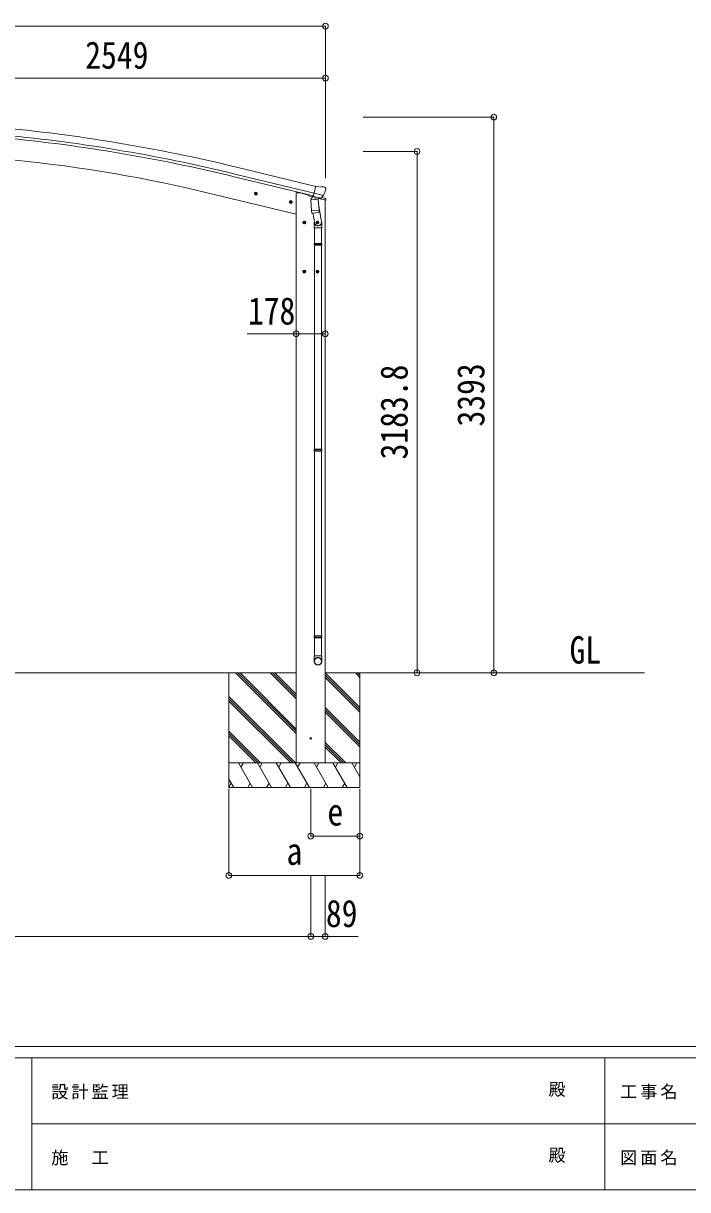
# Model space of a CAD drawing. Units: millimetres at full size. Extents: x -9783 to 9892, y -6828 to 6752.
# Drawn here: x -4022 to 36, y -6828 to 293 of the extents above; entities that cross this region are included whole.
import ezdxf
from ezdxf.enums import TextEntityAlignment as Align

# ---------------------------------------------------------------- set-up
doc = ezdxf.new("R2010")
doc.units = ezdxf.units.MM
doc.header["$LTSCALE"] = 35
doc.header["$PDMODE"] = 32
doc.header["$PDSIZE"] = 35
for name, color, linetype, lineweight in [('0-0_0', 7, 'Continuous', 9), ('0-1_本体', 4, 'Continuous', 9), ('0-2_部品', 7, 'Continuous', 9), ('0-A_寸法', 6, 'Continuous', 9), ('F-0_240', 7, 'Continuous', 9)]:
    doc.layers.add(name, color=color, linetype=linetype, lineweight=lineweight)
doc.styles.add('ＭＳ ゴシック', font='')
doc.styles.get('ＭＳ ゴシック').set_extended_font_data('MS Gothic')

msp = doc.modelspace()

# ---------------------------------------------------------------- linework, layer by layer
at = {"layer": '0-0_0', "color": 6}
for p, q in [((-1148.14, -3672.74), (-1148.14, -279.74)), ((-1617.15, -488.94), (-1617.15, -3672.74))]:
    msp.add_line(p, q, dxfattribs=at)
at = {"layer": '0-0_0'}
for p, q in [((-2354.42, -3672.78), (-4940.87, -3672.78)), ((-2766.42, -3672.74), (-2766.42, -4372.73)), ((-2355.42, -4043.75), (-2726.43, -3672.74)), ((-2355.42, -4029.6), (-2712.29, -3672.74)), ((-2355.42, -4015.46), (-2698.15, -3672.74)), ((-2355.42, -3831.62), (-2514.3, -3672.74)), ((-2355.42, -3817.47), (-2500.16, -3672.74)), ((-2355.42, -3803.33), (-2486.02, -3672.74)), ((-1966.42, -3883.96), (-2177.42, -3672.97)), ((-1966.42, -3898.1), (-2177.42, -3687.11)), ((-1966.42, -3912.25), (-2177.42, -3701.25)), ((-226.77, -3672.78), (-2176.42, -3672.78)), ((-1966.42, -3700.12), (-1993.8, -3672.74)), ((-1966.42, -3685.97), (-1979.66, -3672.74)), ((-1966.42, -3672.78), (-1966.42, -4372.73)), ((-2360.28, -4222.74), (-2766.42, -3816.6)), ((-2374.42, -4222.74), (-2766.42, -3830.74)), ((-2388.56, -4222.74), (-2766.42, -3844.88)), ((-1966.42, -4096.09), (-2177.42, -3885.1)), ((-1966.42, -4110.24), (-2177.42, -3899.24)), ((-1966.42, -4124.38), (-2177.42, -3913.38)), ((-2572.41, -4222.74), (-2766.42, -4028.73)), ((-2586.55, -4222.74), (-2766.42, -4042.87)), ((-2600.7, -4222.74), (-2766.42, -4057.01)), ((-2051.91, -4222.74), (-2177.42, -4097.23)), ((-2066.05, -4222.74), (-2177.42, -4111.37)), ((-2080.2, -4222.74), (-2177.42, -4125.51)), ((-2766.42, -4222.74), (-1966.42, -4222.74)), ((-2621.04, -4372.73), (-2707.64, -4222.74)), ((-2692.64, -4248.72), (-2677.64, -4222.73)), ((-2505.57, -4372.73), (-2592.17, -4222.74)), ((-2562.17, -4222.74), (-2577.17, -4248.72)), ((-2390.1, -4372.73), (-2476.7, -4222.74)), ((-2461.7, -4248.72), (-2446.7, -4222.73)), ((-2274.63, -4372.73), (-2361.23, -4222.74)), ((-2355.42, -4222.74), (-2177.42, -4222.74)), ((-2346.23, -4248.72), (-2331.23, -4222.73)), ((-2159.16, -4372.73), (-2245.76, -4222.74)), ((-2230.76, -4248.72), (-2215.76, -4222.73)), ((-2043.69, -4372.73), (-2130.29, -4222.73)), ((-2115.29, -4248.72), (-2100.29, -4222.74)), ((-1966.42, -4306.57), (-2014.82, -4222.73)), ((-1999.82, -4248.72), (-1984.82, -4222.73)), ((-2736.51, -4372.73), (-2766.42, -4320.92)), ((-2751.51, -4346.76), (-2766.42, -4372.59)), ((-1966.42, -4372.73), (-2766.42, -4372.73)), ((-2636.04, -4346.76), (-2651.04, -4372.73)), ((-2520.57, -4346.76), (-2535.56, -4372.73)), ((-2405.1, -4346.76), (-2420.1, -4372.73)), ((-2289.63, -4346.75), (-2304.63, -4372.73)), ((-2174.16, -4346.75), (-2189.16, -4372.73)), ((-2058.69, -4346.76), (-2073.68, -4372.73))]:
    msp.add_line(p, q, dxfattribs=at)
msp.add_circle((-2266.42, -4072.74), 5, dxfattribs=at)
at = {"layer": '0-1_本体'}
for p, q in [((-2245.97, -744.55), (-2728.97, -627.04)), ((-2235.89, -702.59), (-2718.77, -585.11)), ((-2249.9, -760.93), (-2732.95, -643.41)), ((-2942.58, -731.54), (-2354.42, -872.75)), ((-2355.42, -742.74), (-2331.42, -742.74)), ((-2355.42, -742.74), (-2355.42, -4222.74)), ((-2279.41, -755.22), (-2331.42, -742.74)), ((-2177.42, -4222.74), (-2177.42, -786.18))]:
    msp.add_line(p, q, dxfattribs=at)
at = {"layer": '0-1_本体', "color": 6}
msp.add_line((-2355.42, -1602.92), (-2177.42, -1602.92), dxfattribs=at)
at = {"layer": '0-1_本体'}
for centre, radius, start, end in [((-5090.13, -10331.58), 10030.81, 76.32536, 84.82535), ((-5090.13, -10331.58), 9970.81, 76.32536, 84.82535), ((-5090.13, -10331.58), 9987.65, 76.32536, 84.82535), ((-4856.87, -8721.81), 8216.38, 76.52718, 85.05417)]:
    msp.add_arc(centre, radius, start, end, dxfattribs=at)
at = {"layer": '0-2_部品'}
for p, q in [((-2209.49, -706.85), (-2235.42, -700.63)), ((-2209.49, -706.85), (-2196.23, -704.15)), ((-2181.75, -707.34), (-2194.93, -704.18)), ((-2178.65, -709.59), (-2174.79, -715.89)), ((-2591.99, -748.97), (-2611.44, -744.3)), ((-2609.02, -744.88), (-2603.85, -739.44)), ((-2606.88, -752.08), (-2609.02, -744.88)), ((-2604.05, -756.36), (-2599.38, -736.91)), ((-2603.85, -739.44), (-2596.55, -741.19)), ((-2596.55, -741.19), (-2594.42, -748.38)), ((-2278.41, -753.99), (-2278.41, -757.75)), ((-2255.44, -767.21), (-2274.58, -762.61)), ((-2265.56, -784.03), (-2219.87, -780.83)), ((-2251.14, -762.26), (-2264.46, -777.58)), ((-2264.46, -777.58), (-2264.02, -783.92)), ((-2250.2, -762.19), (-2251.14, -762.26)), ((-2247.12, -764.66), (-2248.65, -764.3)), ((-2210.41, -773.48), (-2247.12, -764.66)), ((-2188.49, -758.47), (-2245.99, -744.67)), ((-2241.17, -766.49), (-2240.14, -781.1)), ((-2212.96, -775.49), (-2238.77, -781.92)), ((-2221.65, -777.65), (-2221.42, -780.94)), ((-2219.87, -780.83), (-2215.2, -847.67)), ((-2173.86, -786.79), (-2216.88, -776.46)), ((-2208.05, -773.95), (-2215.57, -772.14)), ((-2212.25, -773.7), (-2212.2, -774.45)), ((-2208.88, -773.84), (-2210.41, -773.48)), ((-2205.34, -773.38), (-2188.96, -758.89)), ((-2202.31, -770.71), (-2176.16, -776.99)), ((-2174.43, -718.17), (-2174.71, -719.32)), ((-2173.86, -779.9), (-2173.86, -786.79)), ((-2378.07, -800.32), (-2397.52, -795.66)), ((-2395.1, -796.24), (-2389.93, -790.79)), ((-2392.96, -803.43), (-2395.1, -796.24)), ((-2390.13, -807.71), (-2385.46, -788.27)), ((-2389.93, -790.79), (-2382.63, -792.55)), ((-2382.63, -792.55), (-2380.5, -799.74)), ((-2260.89, -850.86), (-2265.56, -784.03)), ((-2260.89, -850.86), (-2215.2, -847.67)), ((-2260.87, -850.86), (-2259.99, -863.56)), ((-2216.93, -822.9), (-2201.02, -919.07)), ((-2214.34, -860.14), (-2215.21, -847.67)), ((-2315.5, -922.97), (-2295.5, -922.97)), ((-2312, -919.22), (-2305.5, -915.46)), ((-2305.5, -932.97), (-2305.5, -912.97)), ((-2305.5, -915.46), (-2299, -919.22)), ((-2299, -919.22), (-2299, -926.72)), ((-2216.18, -862.27), (-2257.88, -865.19)), ((-2252.45, -864.81), (-2241.72, -928.4)), ((-2244.87, -921.58), (-2244.87, -956.23)), ((-2235.5, -922.97), (-2215.5, -922.97)), ((-2232, -919.22), (-2225.5, -915.46)), ((-2225.5, -932.97), (-2225.5, -912.97)), ((-2225.5, -915.46), (-2219, -919.22)), ((-2219, -919.22), (-2219, -926.72)), ((-2214.74, -861.49), (-2214.73, -861.49)), ((-2198.87, -956.23), (-2198.87, -921.88)), ((-2299, -926.72), (-2305.5, -930.47)), ((-2244.87, -956.23), (-2198.87, -956.23)), ((-2242.87, -956.23), (-2242.87, -1050.23)), ((-2219, -926.72), (-2225.5, -930.47)), ((-2200.87, -956.23), (-2200.87, -1050.23)), ((-2244.87, -1052.23), (-2243.87, -1050.23)), ((-2244.87, -1052.23), (-2198.87, -1052.23)), ((-2244.87, -1052.23), (-2244.87, -1060.23)), ((-2244.87, -1060.23), (-2198.87, -1060.23)), ((-2244.87, -1060.23), (-2243.87, -1062.23)), ((-2243.87, -1050.23), (-2199.87, -1050.23)), ((-2243.87, -1062.23), (-2199.87, -1062.23)), ((-2242.87, -1062.23), (-2242.87, -2306.42)), ((-2200.87, -1062.23), (-2200.87, -2306.42)), ((-2198.87, -1052.23), (-2199.87, -1050.23)), ((-2315.5, -1222.97), (-2295.5, -1222.97)), ((-2312, -1219.22), (-2305.5, -1215.46)), ((-2305.5, -1232.97), (-2305.5, -1212.97)), ((-2305.5, -1215.46), (-2299, -1219.22)), ((-2299, -1226.72), (-2305.5, -1230.47)), ((-2299, -1219.22), (-2299, -1226.72)), ((-2235.5, -1222.97), (-2215.5, -1222.97)), ((-2232, -1219.22), (-2225.5, -1215.46)), ((-2225.5, -1232.97), (-2225.5, -1212.97)), ((-2225.5, -1215.46), (-2219, -1219.22)), ((-2219, -1226.72), (-2225.5, -1230.47)), ((-2219, -1219.22), (-2219, -1226.72)), ((-2244.87, -2308.42), (-2243.87, -2306.42)), ((-2244.87, -2308.42), (-2198.87, -2308.42)), ((-2244.87, -2308.42), (-2244.87, -2316.42)), ((-2244.87, -2316.42), (-2198.87, -2316.42)), ((-2244.87, -2316.42), (-2243.87, -2318.42)), ((-2243.87, -2306.42), (-2199.87, -2306.42)), ((-2243.87, -2318.42), (-2199.87, -2318.42)), ((-2242.87, -2318.42), (-2242.87, -3446.61)), ((-2200.87, -2318.42), (-2200.87, -3446.61)), ((-2198.87, -2308.42), (-2199.87, -2306.42)), ((-2244.87, -3448.61), (-2243.87, -3446.61)), ((-2244.87, -3448.61), (-2244.87, -3456.61)), ((-2244.87, -3448.61), (-2198.87, -3448.61)), ((-2244.87, -3456.61), (-2243.87, -3458.61)), ((-2244.87, -3456.61), (-2198.87, -3456.61)), ((-2243.87, -3446.61), (-2199.87, -3446.61)), ((-2243.87, -3458.61), (-2199.87, -3458.61)), ((-2242.87, -3458.61), (-2242.87, -3568.61)), ((-2200.87, -3458.61), (-2200.87, -3568.61)), ((-2198.87, -3448.61), (-2199.87, -3446.61)), ((-2198.87, -3456.61), (-2199.87, -3458.61)), ((-2198.87, -3448.61), (-2198.87, -3456.61)), ((-2244.87, -3568.61), (-2198.87, -3568.61)), ((-2244.87, -3602.75), (-2244.87, -3568.61)), ((-2198.87, -3602.75), (-2198.87, -3568.61))]:
    msp.add_line(p, q, dxfattribs=at)
for points in [[(-2240.85, -766.08), (-2250.57, -763.74), (-2235.42, -700.63)], [(-2594.42, -748.38), (-2599.59, -753.83), (-2606.88, -752.08)], [(-2240.85, -766.08), (-2240.61, -766.23), (-2215.85, -772.17), (-2215.57, -772.14)], [(-2188.22, -757.9), (-2188.8, -758.74), (-2188.96, -758.89)], [(-2380.5, -799.74), (-2385.67, -805.19), (-2392.96, -803.43)], [(-2305.5, -930.47), (-2312, -926.72), (-2312, -919.22)], [(-2225.5, -930.47), (-2232, -926.72), (-2232, -919.22)], [(-2198.87, -1052.23), (-2198.87, -1060.23), (-2199.87, -1062.23)], [(-2305.5, -1230.47), (-2312, -1226.72), (-2312, -1219.22)], [(-2225.5, -1230.47), (-2232, -1226.72), (-2232, -1219.22)], [(-2198.87, -2308.42), (-2198.87, -2316.42), (-2199.87, -2318.42)]]:
    msp.add_lwpolyline(points, dxfattribs=at)
for centre, radius in [((-2601.72, -746.63), 8.5), ((-2601.72, -746.63), 7.7), ((-2601.72, -746.63), 6.5), ((-2387.8, -797.99), 8.5), ((-2387.8, -797.99), 7.7), ((-2387.8, -797.99), 6.5), ((-2305.5, -922.97), 8.5), ((-2305.5, -922.97), 7.7), ((-2305.5, -922.97), 6.5), ((-2225.5, -922.97), 8.5), ((-2225.5, -922.97), 7.7), ((-2225.5, -922.97), 6.5), ((-2305.5, -1222.97), 8.5), ((-2305.5, -1222.97), 7.7), ((-2305.5, -1222.97), 6.5), ((-2225.5, -1222.97), 8.5), ((-2225.5, -1222.97), 7.7), ((-2225.5, -1222.97), 6.5)]:
    msp.add_circle(centre, radius, dxfattribs=at)
at = {"layer": '0-2_部品', "color": 4}
msp.add_circle((-2266.42, -4072.74), 4.5, dxfattribs=at)
at = {"layer": '0-2_部品'}
for centre, radius, start, end in [((-2195.63, -707.09), 3, 76.5, 101.5), ((-2182.91, -712.2), 5, 31.5, 76.5), ((-2273.41, -757.75), 5, 180, 256.5), ((-2248.53, -763.81), 0.5, 221.23754, 256.5), ((-2241.76, -766.57), 0.604, 7.79405, 79.40158), ((-2239.12, -780.95), 1.03, 188.03431, 289.96103), ((-2213.2, -774.51), 1, 284, 4), ((-2211.75, -773.67), 0.5, 76.5, 184), ((-2208.77, -773.36), 0.5, 256.5, 291.76246), ((-2371.51, -672.07), 202.4, 334.90875, 346.5), ((-2176.86, -779.9), 3, 0, 76.5), ((-2258.02, -863.19), 2, 190.53157, 274), ((-2216.32, -860.28), 2, 274, 322.59038), ((-2216.28, -860.31), 1.95, 322.52234, 4.95983), ((-2228.87, -921.88), 30, 0, 2.54858)]:
    msp.add_arc(centre, radius, start, end, dxfattribs=at)
for centre, major_axis, ratio, start_param, end_param in [((-2207.35, -771.03), (0.73, -2.92), 0.997631, 5.8041905, 5.8929484), ((-2207.38, -770.9), (-2.63, 3.16), 0.650902, 2.1145521, 2.1873627), ((-2207.33, -771.13), (0.73, -2.92), 0.997631, 5.965759, 6.7621801), ((-2177.35, -717.45), (1.57, -2.57), 0.99628, 0.7835347, 1.5707963), ((-2221.87, -921.58), (-23, 0), 0.996195, 6.0000678, 10.0103449), ((-2221.87, -921.58), (-21, 0), 0.996195, 0.3319459, 3.3482706), ((-2221.87, -3601.01), (23, 0), 0.996195, 6.2831853, 9.424778), ((-2221.87, -3602.75), (23, 0), 0.996195, 6.2831853, 9.424778), ((-2221.87, -3602.75), (0, -23.43), 0.981806, 4.712389, 7.8539816)]:
    msp.add_ellipse(centre, major_axis=major_axis, ratio=ratio, start_param=start_param, end_param=end_param, dxfattribs=at)
msp.add_ellipse((-2221.87, -3602.75), major_axis=(-21, 0), ratio=0.996195, dxfattribs=at)
at = {"layer": '0-A_寸法'}
for p, q in [((-7290.42, 275.62), (-2176.42, 275.62)), ((-2176.42, 275.62), (-2176.42, -41)), ((-2176.42, -41), (-4725.42, -41)), ((-2176.42, -41), (-2176.42, -653.22)), ((-1148.14, -279.74), (-1945.98, -279.74)), ((-1617.15, -488.94), (-1945.98, -488.94)), ((-2355.42, -1602.92), (-2655.42, -1602.92)), ((-1617.15, -3672.74), (-1945.98, -3672.74)), ((-1148.14, -3672.74), (-1617.15, -3672.74)), ((-2766.17, -4909.1), (-2766.17, -4380.15)), ((-2266.42, -4669.12), (-2266.42, -4380.15)), ((-1966.17, -4669.12), (-1966.17, -4380.15)), ((-1966.17, -4909.1), (-1966.17, -4380.15)), ((-2266.42, -4669.12), (-1966.17, -4669.12)), ((-1966.17, -4909.1), (-2766.17, -4909.1)), ((-2266.42, -5281.83), (-2266.42, -4909.1)), ((-2177.42, -5281.83), (-2177.42, -4909.1)), ((-7200.42, -5281.83), (-2266.42, -5281.83)), ((-2266.42, -5281.83), (-2177.42, -5281.83)), ((-2177.42, -5281.83), (-1977.42, -5281.83))]:
    msp.add_line(p, q, dxfattribs=at)
for p in [(-2176.42, 275.62), (-2176.42, -41), (-1148.14, -279.74), (-1617.15, -488.94), (-2355.42, -1602.92), (-2177.42, -1602.92), (-1617.15, -3672.74), (-1148.14, -3672.74), (-2266.42, -4669.12), (-1966.17, -4669.12), (-2766.17, -4909.1), (-1966.17, -4909.1), (-2266.42, -5281.83), (-2177.42, -5281.83)]:
    msp.add_point(p, dxfattribs=at)
at = {"layer": 'F-0_240', "color": 5}
for p, q in [((-9783.03, -5953.1), (9396.97, -5953.1)), ((-9783.03, -6023.1), (6285.75, -6023.1)), ((-3969.25, -6023.1), (-3969.25, -6828.1)), ((-469.25, -6023.1), (-469.25, -6828.1)), ((-3969.25, -6425.6), (3205.75, -6425.6)), ((-9783.03, -6828.1), (9396.97, -6828.1))]:
    msp.add_line(p, q, dxfattribs=at)

# ---------------------------------------------------------------- texts
at = {"layer": '0-0_0', "style": 'ＭＳ ゴシック', "width": 0.85}
msp.add_text('GL', height=166.8, dxfattribs=at).set_placement((-685.27, -3665.8), align=Align.BOTTOM_LEFT)
at = {"layer": '0-A_寸法', "color": 7, "style": 'ＭＳ ゴシック', "width": 0.85}
for s, p in [('2549', (-3643.42, -34)), ('178', (-2649.8, -1595.92)), ('e', (-2164.3, -4654.62)), ('a', (-2414.3, -4894.6)), ('89', (-2173.67, -5274.83))]:
    msp.add_text(s, height=166.8, dxfattribs=at).set_placement(p, align=Align.BOTTOM_LEFT)
for s, p in [('3183.8', (-1624.15, -2369.59)), ('3393', (-1155.14, -2168.74))]:
    msp.add_text(s, height=166.8, rotation=90, dxfattribs=at).set_placement(p, align=Align.BOTTOM_LEFT)
at = {"layer": 'F-0_240', "style": 'ＭＳ ゴシック'}
for p in [(-814.24, -6276.85), (-814.24, -6679.35)]:
    msp.add_text('殿', height=76.98, dxfattribs=at).set_placement(p, align=Align.BOTTOM_LEFT)
at = {"layer": 'F-0_240', "char_height": 76.98, "attachment_point": 7, "style": 'ＭＳ ゴシック'}
for s, insert in [('\\T1.17;設計監理', (-3851.04, -6276.85)), ('\\T1.17;工事名', (-376.96, -6276.85)), ('\\T1.17;施\u3000工', (-3851.04, -6679.35)), ('\\T1.17;図面名', (-376.96, -6679.35))]:
    msp.add_mtext(s, dxfattribs=dict(at, insert=insert))

doc.saveas('drawing.dxf')
